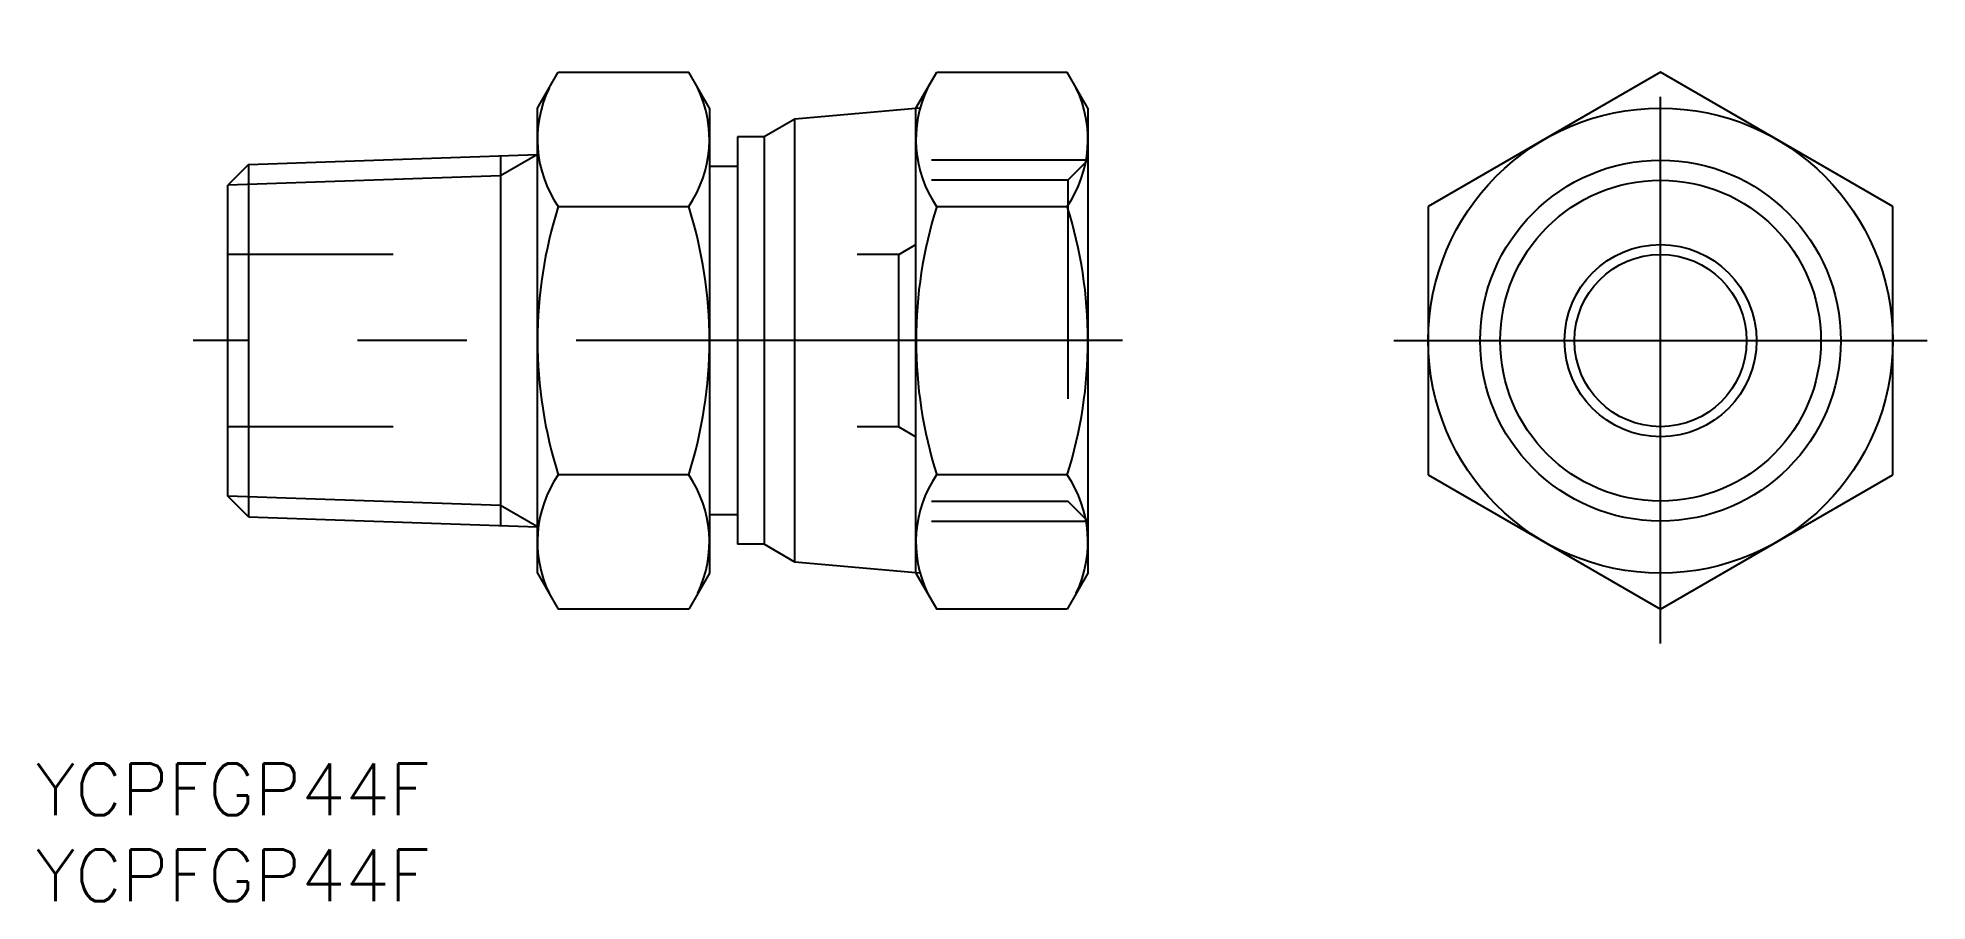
# Model space of a CAD drawing. Extents: x -94 to 15, y -33 to 18.
import ezdxf

# ---------------------------------------------------------------- set-up
doc = ezdxf.new("R2010")
doc.units = 0
doc.linetypes.add('CENTER', pattern=[50.8, 31.75, -6.35, 6.35, -6.35])
doc.linetypes.add('DASHED', pattern=[19.05, 12.7, -6.35])
doc.layers.get('0').update_dxf_attribs({"linetype": 'CONTINUOUS'})
doc.layers.add('CENTER', color=1, linetype='CENTER')
doc.styles.get("Standard").update_dxf_attribs({"font": 'txt.shx', "height": 3, "bigfont": 'bigfont.shx'})

msp = doc.modelspace()

# ---------------------------------------------------------------- linework, layer by layer
at = {"color": 7, "linetype": 'CONTINUOUS'}
for p, q in [((-65.28, 13.5), (-64.07, 15.59)), ((-64.07, 15.59), (-56.48, 15.59)), ((-55.28, 13.5), (-56.48, 15.59)), ((-43.28, 13.5), (-42.07, 15.59)), ((-42.07, 15.59), (-34.48, 15.59)), ((-33.28, 13.5), (-34.48, 15.59)), ((0, 15.59), (-13.5, 7.79)), ((13.5, 7.79), (0, 15.59)), ((-65.28, -13.5), (-65.28, 13.5)), ((-55.28, 13.5), (-55.28, -13.5)), ((-43.07, 13.5), (-50.31, 12.87)), ((-43.28, -13.5), (-43.28, 13.5)), ((-33.28, 13.5), (-33.28, -13.5)), ((-50.31, 12.87), (-52.1, 11.83)), ((-50.31, -12.87), (-50.31, 12.87)), ((-53.65, 11.83), (-53.65, -11.83)), ((-52.1, 11.83), (-53.65, 11.83)), ((-52.1, 11.83), (-52.1, -11.83)), ((-82.07, 10.23), (-83.28, 9.03)), ((-82.07, 10.23), (-65.28, 10.82)), ((-82.07, 10.23), (-82.07, -10.23)), ((-67.42, 10.75), (-67.42, -10.75)), ((-53.65, 10.12), (-55.28, 10.12)), ((-83.28, -9.03), (-83.28, 9.03)), ((-64.07, 7.79), (-56.48, 7.79)), ((-42.07, 7.79), (-34.48, 7.79)), ((-13.5, 7.79), (-13.5, -7.79)), ((13.5, -7.79), (13.5, 7.79)), ((-56.48, -7.79), (-64.07, -7.79)), ((-34.48, -7.79), (-42.07, -7.79)), ((-13.5, -7.79), (0, -15.59)), ((0, -15.59), (13.5, -7.79)), ((-82.07, -10.23), (-83.28, -9.03)), ((-82.07, -10.23), (-65.28, -10.82)), ((-53.65, -10.12), (-55.28, -10.12)), ((-52.1, -11.83), (-53.65, -11.83)), ((-50.31, -12.87), (-52.1, -11.83)), ((-43.07, -13.5), (-50.31, -12.87)), ((-65.28, -13.5), (-64.07, -15.59)), ((-55.28, -13.5), (-56.48, -15.59)), ((-43.28, -13.5), (-42.07, -15.59)), ((-33.28, -13.5), (-34.48, -15.59)), ((-56.48, -15.59), (-64.07, -15.59)), ((-34.48, -15.59), (-42.07, -15.59))]:
    msp.add_line(p, q, dxfattribs=at)
at = {"color": 3, "linetype": 'CONTINUOUS'}
for p, q in [((-65.28, 10.82), (-67.42, 9.58)), ((-67.42, 9.58), (-83.28, 9.03)), ((-67.42, -9.58), (-83.28, -9.03)), ((-65.28, -10.82), (-67.42, -9.58))]:
    msp.add_line(p, q, dxfattribs=at)
at = {"color": 3, "linetype": 'DASHED'}
for p, q in [((-33.28, 10.48), (-42.38, 10.48)), ((-33.28, 10.48), (-34.44, 9.32)), ((-34.44, 9.32), (-42.38, 9.32)), ((-34.44, 9.32), (-34.44, -9.32)), ((-44.28, 5), (-43.28, 5.58)), ((-73.67, 5), (-83.28, 5)), ((-44.28, 5), (-46.69, 5)), ((-44.28, -5), (-44.28, 5)), ((-73.67, -5), (-83.28, -5)), ((-44.28, -5), (-46.69, -5)), ((-44.28, -5), (-43.28, -5.58)), ((-42.38, -9.32), (-34.44, -9.32)), ((-33.28, -10.48), (-34.44, -9.32)), ((-42.38, -10.48), (-33.28, -10.48))]:
    msp.add_line(p, q, dxfattribs=at)
at = {"color": 7, "linetype": 'CONTINUOUS'}
for radius in [13.5, 9.32, 5.58, 5]:
    msp.add_circle((0, 0), radius, dxfattribs=at)
at = {"color": 3, "linetype": 'CONTINUOUS'}
msp.add_circle((0, 0), 10.48, dxfattribs=at)
at = {"color": 7, "linetype": 'CONTINUOUS'}
for centre, radius, start, end in [((-58.38, 11.69), 6.9, 154.3842, 214.3842), ((-62.18, 11.69), 6.9, 325.6158, 25.6158), ((-36.38, 11.69), 6.9, 154.3842, 214.3842), ((-40.18, 11.69), 6.9, 325.6158, 25.6158), ((-39.48, 0), 25.79, 162.412, 197.588), ((-81.07, 0), 25.79, 342.412, 17.588), ((-17.48, 0), 25.79, 162.412, 197.588), ((-59.07, 0), 25.79, 342.412, 17.588), ((-58.38, -11.69), 6.9, 145.6158, 205.6158), ((-62.18, -11.69), 6.9, 334.3842, 34.3842), ((-36.38, -11.69), 6.9, 145.6158, 205.6158), ((-40.18, -11.69), 6.9, 334.3842, 34.3842)]:
    msp.add_arc(centre, radius, start, end, dxfattribs=at)
at = {"layer": 'CENTER', "color": 1, "linetype": 'CENTER'}
for p, q in [((0, -17.59), (0, 17.59)), ((-31.28, 0), (-85.28, 0)), ((-15.5, 0), (15.5, 0))]:
    msp.add_line(p, q, dxfattribs=at)

# ---------------------------------------------------------------- texts
at = {"color": 7, "linetype": 'CONTINUOUS'}
for p in [(-94.45, -27.56), (-94.45, -32.56)]:
    msp.add_text('YCPFGP44F', height=3, dxfattribs=at).set_placement(p)

doc.saveas('drawing.dxf')
